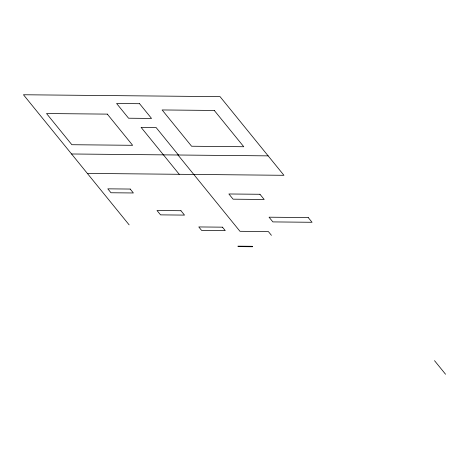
<?xml version="1.0" encoding="UTF-8"?>
<svg xmlns="http://www.w3.org/2000/svg" width="469" height="469" viewBox="0 0 469 469"><rect width="100%" height="100%" fill="white"/><g stroke="black" fill="none" stroke-linecap="round" stroke-linejoin="round"><path stroke-width="0.7" d="M71.564 153.984L268.157 155.866M87.345 173.413L283.938 175.3L220.043 96.643L23.45 94.756L129.139 224.862M434.511 360.655L445.55 374.244M271.428 235.321L268.379 231.575L239.97 231.299L177.991 155.005M178.419 155.01L156.054 127.474L141.069 127.334L179.222 174.292M139.58 103.713L116.605 103.491L128.57 118.217L151.54 118.434L139.58 103.713M214.292 110.455L162.122 109.951L191.592 146.234L243.763 146.733L214.292 110.455M107.319 114.119L46.537 113.539L71.863 144.716L132.645 145.302L107.319 114.119M130.194 189.054L107.806 188.837L110.989 192.759L133.378 192.97L130.194 189.054M259.955 194.272L228.872 193.978L233.093 199.178L264.182 199.477L259.955 194.272M180.946 210.722L157.004 210.493L160.562 214.872L184.505 215.101L180.946 210.722M308.233 217.569L269.054 217.194L272.882 221.907L312.061 222.283L308.233 217.569M222.453 227.166L198.786 226.943L201.582 230.385L225.249 230.613L222.453 227.166M252.158 246.301L237.883 246.166L238.246 246.612L252.521 246.747L252.158 246.301"/></g></svg>
